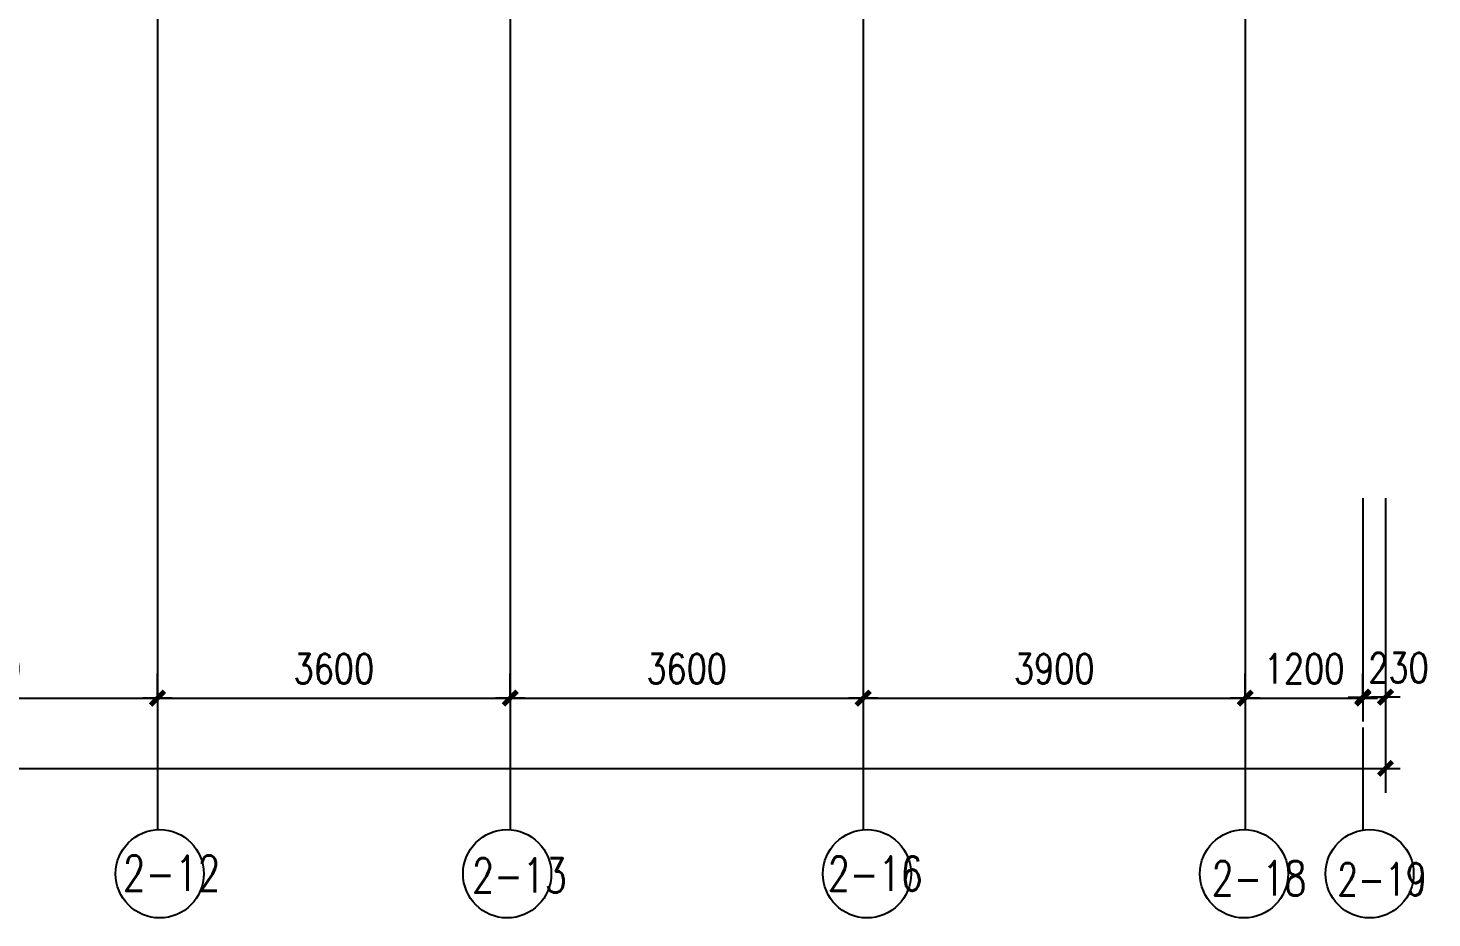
# Model space of a CAD drawing. Extents: x -170759 to 304867, y -311201 to 112352.
# Drawn here: x 97142 to 111466, y -267886 to -258814 of the extents above; entities that cross this region are included whole.
import ezdxf

# ---------------------------------------------------------------- set-up
doc = ezdxf.new("R2010")
doc.units = 0
doc.linetypes.add('DOT2', pattern=[0.125, 0, -0.125])
doc.linetypes.add('DOTE', pattern=[2.42, 2, -0.2, 0.02, -0.2])
doc.layers.get('0').update_dxf_attribs({"linetype": 'CONTINUOUS'})
doc.layers.get('DEFPOINTS').update_dxf_attribs({"linetype": 'CONTINUOUS'})
for name, color, linetype in [('4', 2, 'DOT2'), ('AXIS', 3, 'CONTINUOUS'), ('DOTE', 251, 'CONTINUOUS'), ('TC', 253, 'CONTINUOUS')]:
    doc.layers.add(name, color=color, linetype=linetype)
doc.styles.add('DIM_FONT', font='SIMPLEX.shx', dxfattribs={"width": 0.8})
doc.styles.add('STYLE1', font='txt.shx', dxfattribs={"width": 0.8, "bigfont": 'HZTXT.shx'})
doc.dimstyles.new('NORMAL', dxfattribs={"dimtxt": 300, "dimasz": 1, "dimexe": 250, "dimexo": 300, "dimgap": 150, "dimtad": 1, "dimdec": 0, "dimzin": 0, "dimdsep": 46, "dimtxsty": 'DIM_FONT', "dimblk": '_DIMX', "dimblk1": '_DIMX', "dimblk2": '_DIMX', "dimsah": 1, "dimcen": 2.5, "dimclrt": 7, "dimadec": 0, "dimazin": 0, "dimtfac": 1, "dimtdec": 0, "dimtix": 1, "dimtmove": 2, "dimatfit": 3, "dimldrblk": '_DIMX', "dimfxl": 0, "dimtolj": 1, "dimtzin": 0, "dimarcsym": 0})

# ---------------------------------------------------------------- blocks, each defined once
blk = doc.blocks.new('_DIMX')
blk.add_line((-150, 0), (150, 0))
at = {"const_width": 50}
blk.add_lwpolyline([(-70, -70), (70, 70)], dxfattribs=at)
blk = doc.blocks.new('*D394')
at = {"layer": 'AXIS', "color": 0, "lineweight": -2}
for p, q in [((110762, -263606), (110762, -265885)), ((110992, -263606), (110992, -265885)), ((110761, -265635), (110760, -265635)), ((110762, -265635), (110992, -265635)), ((110993, -265635), (110994, -265635))]:
    blk.add_line(p, q, dxfattribs=at)
at = {"layer": 'DEFPOINTS', "color": 0}
for p in [(110762, -263306, 0), (110992, -263306, 0), (110992, -265635)]:
    blk.add_point(p, dxfattribs=at)
at = {"layer": 'AXIS', "color": 0, "lineweight": -2}
blk.add_blockref('_DIMX', (110762, -265635), dxfattribs=at)
at = {"layer": 'AXIS', "color": 0, "lineweight": -2, "rotation": 180}
blk.add_blockref('_DIMX', (110992, -265635), dxfattribs=at)
at = {"layer": 'AXIS', "color": 7, "insert": (111125, -265335), "char_height": 300, "attachment_point": 5, "style": 'DIM_FONT'}
blk.add_mtext('\\A1;230', dxfattribs=at)

msp = doc.modelspace()

# ---------------------------------------------------------------- linework, layer by layer
at = {"layer": 'AXIS'}
for p, q in [((98461.64473, -265944.13655, 0), (98461.64473, -266985.96823, 0)), ((102061.64473, -265944.13655, 0), (102061.64473, -266985.96823, 0)), ((105661.64473, -265944.13655, 0), (105661.64473, -266985.96823, 0)), ((109561.64473, -265944.13655, 0), (109561.64473, -266985.96823, 0)), ((110761.64473, -265944.13655, 0), (110761.64473, -266991.11145, 0))]:
    msp.add_line(p, q, dxfattribs=at)
at = {"layer": 'DOTE', "color": 251, "linetype": 'DOTE', "ltscale": 0.5}
for p, q in [((98461.64473, -247907.46476, 0), (98461.64473, -266159.69623, 0)), ((102061.64473, -249587.46476, 0), (102061.64473, -266159.69623, 0)), ((105661.64473, -249707.46476, 0), (105661.64473, -266159.69623, 0)), ((109561.64473, -253787.46476, 0), (109561.64473, -266159.69623, 0))]:
    msp.add_line(p, q, dxfattribs=at)
at = {"layer": 'TC'}
for centre in [(98484.67542, -267435.73621, 0), (102029.85859, -267435.73621, 0), (105701.61095, -267435.73621, 0), (109548.29561, -267435.73621, 0), (110829.50669, -267435.73621, 0)]:
    msp.add_circle(centre, 449.77374, dxfattribs=at)

# ---------------------------------------------------------------- texts
at = {"layer": '4', "style": 'STYLE1', "width": 0.75}
for s, height, p in [('2-12', 360, (98108.4782, -267609.7452, 0)), ('2-13', 350, (101672.14148, -267628.21255, 0)), ('2-16', 350, (105301.9463, -267609.50048, 0)), ('2-18', 350, (109218.29866, -267655.9133, 0)), ('2-19', 330, (110499.50975, -267655.9133, 0))]:
    msp.add_text(s, height=height, dxfattribs=at).set_placement(p)

# ---------------------------------------------------------------- dimensions: what is measured, and where the dimension line sits
at = {"layer": 'AXIS'}
dim = msp.add_linear_dim(base=(110991.64473, -265635.43631), p1=(110761.64473, -263306.05531, 0), p2=(110991.64473, -263306.05531, 0), dimstyle='NORMAL', dxfattribs=at)
dim.commit()
dim.dimension.update_dxf_attribs({"geometry": '*D394', "text_midpoint": (111124.87178, -265335.43631), "dimtype": 160})
at = {"layer": 'TC'}
msp.add_linear_dim(base=(110991.64473, -266361.08815), p1=(32331.64473, -264407.46476), p2=(110991.64473, -264107.46476), dimstyle='NORMAL', dxfattribs=at).render()
for base, p1, p2 in [((98461.64473, -265645.10188), (94861.64473, -265944.13655, 0), (98461.64473, -265944.13655, 0)), ((102061.64473, -265645.10188), (98461.64473, -265944.13655, 0), (102061.64473, -265944.13655, 0)), ((105661.64473, -265645.10188), (102061.64473, -265944.13655, 0), (105661.64473, -265645.10188, 0)), ((109561.64473, -265645.10188), (105661.64473, -265645.10188, 0), (109561.64473, -265944.13655, 0)), ((110761.64473, -265645.10188), (109561.64473, -265944.13655, 0), (110761.64473, -265944.13655, 0))]:
    msp.add_linear_dim(base=base, p1=p1, p2=p2, dimstyle='NORMAL', override={"dimse1": 1}, dxfattribs=at).render()

doc.saveas('drawing.dxf')
